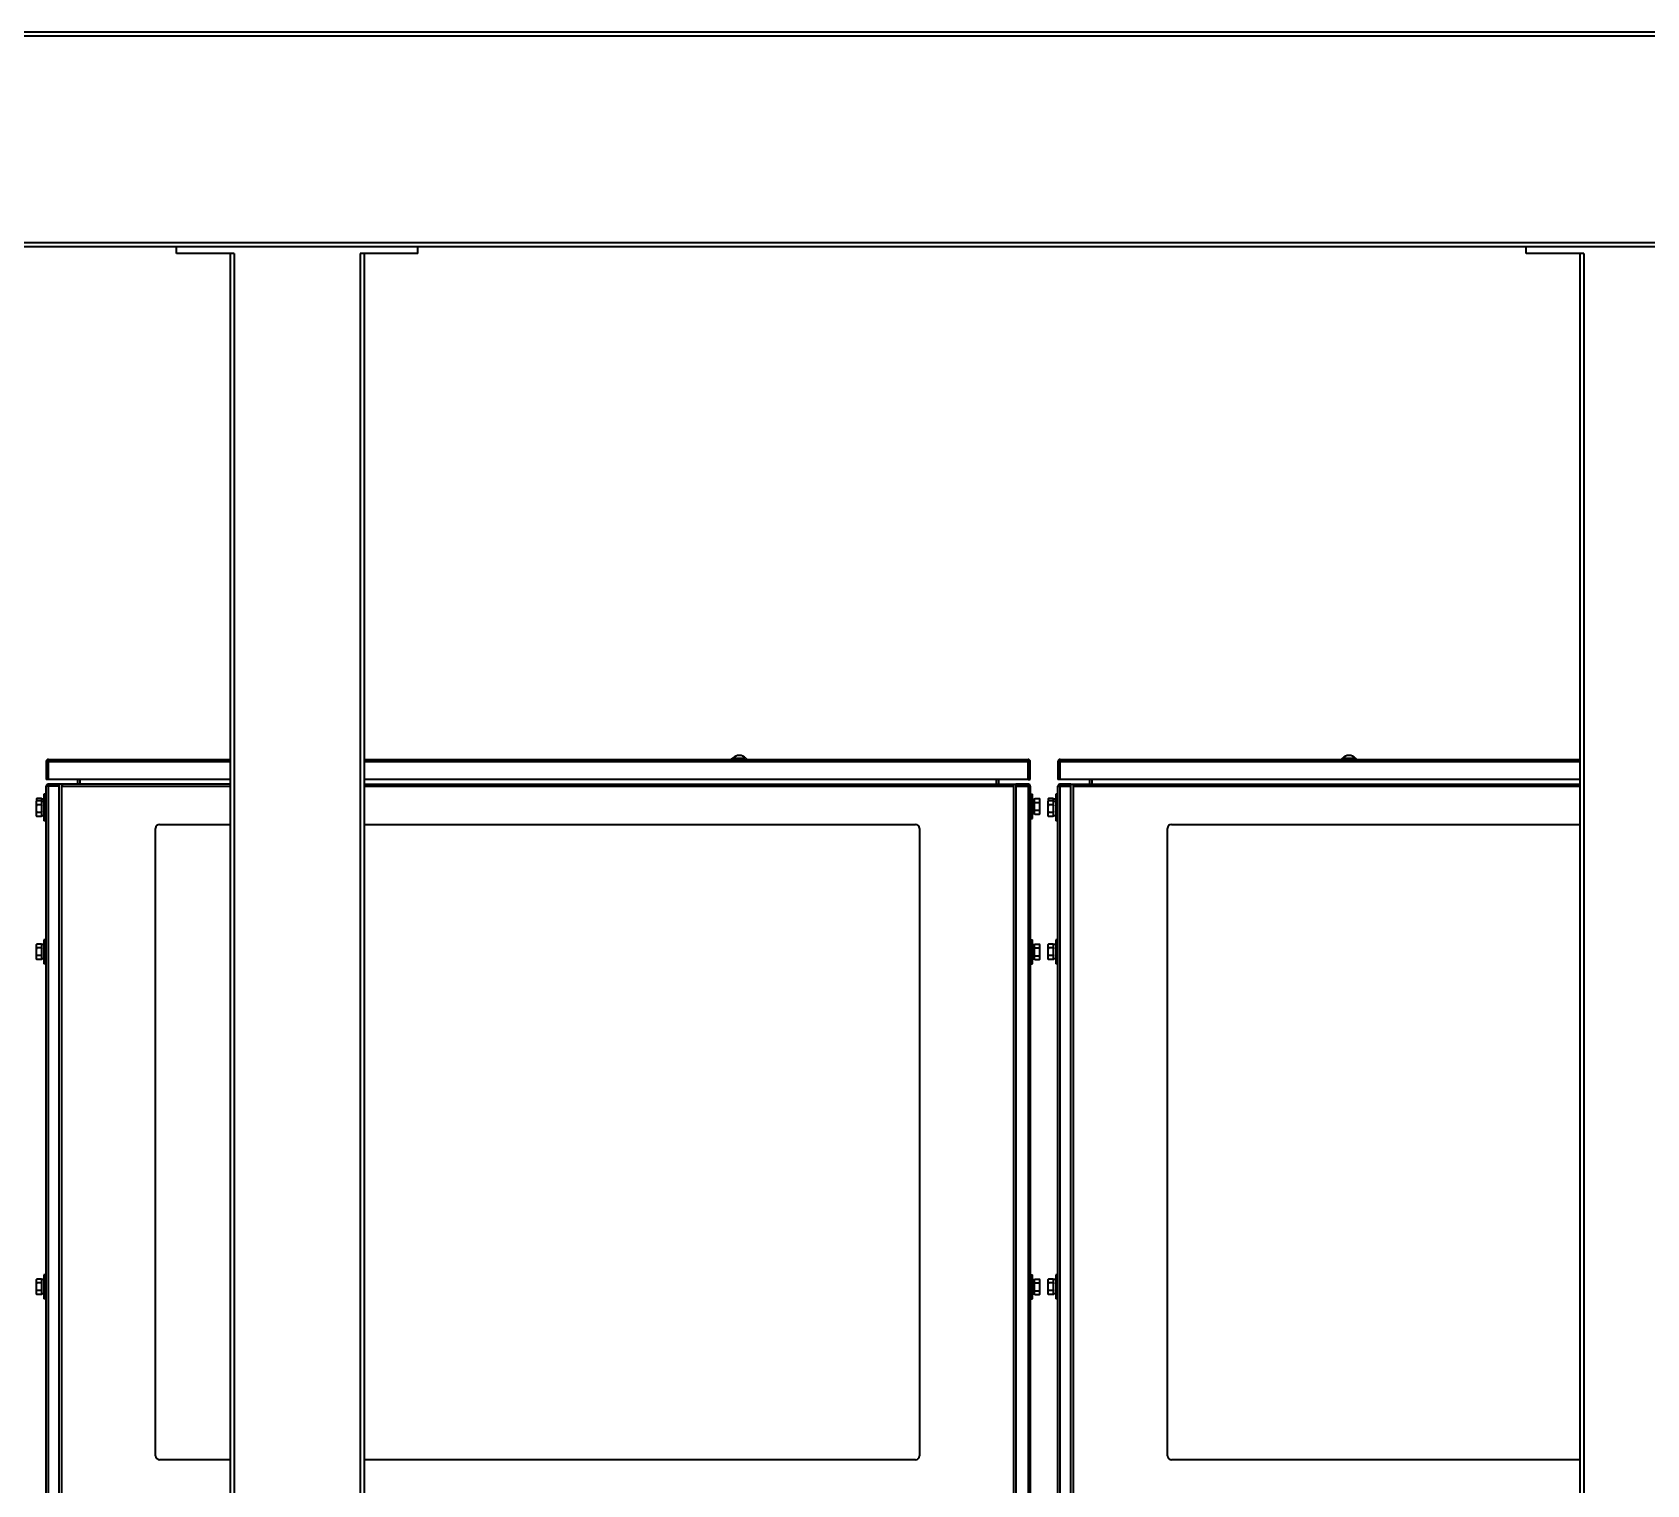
# Model space of a CAD drawing. Header units: millimetres. Extents: x 32496 to 166256, y 3504 to 23939.
# Drawn here: x 141488 to 142692, y 13831 to 14914 of the extents above; entities that cross this region are included whole.
import ezdxf

# ---------------------------------------------------------------- set-up
doc = ezdxf.new("R2010")
doc.units = ezdxf.units.MM
doc.layers.get('0').update_dxf_attribs({"lineweight": 35})

# ---------------------------------------------------------------- blocks, each defined once
blk = doc.blocks.new('8-1250')
at = {"linetype": 'Continuous'}
for p, q in [((4052.9, -31995.3), (-7907.1, -31995.3)), ((4052.9, -31992.3), (-7783.1, -31992.3)), ((4052.9, -32149.3), (-7907.1, -32149.3)), ((4052.9, -32152.3), (-7907.1, -32152.3)), ((-7001.1, -32157.3), (-7001.1, -32152.3)), ((-6821.1, -32152.3), (-7001.1, -32152.3)), ((-6821.1, -32157.3), (-6821.1, -32152.3)), ((-5994.1, -32157.3), (-5994.1, -32152.3)), ((-5814.1, -32152.3), (-5994.1, -32152.3)), ((-6958.1, -32157.3), (-7001.1, -32157.3)), ((-6961.1, -32157.3), (-6961.1, -34666.3)), ((-6958.1, -32157.3), (-6958.1, -34666.3)), ((-6864.1, -32157.3), (-6864.1, -34666.3)), ((-6821.1, -32157.3), (-6864.1, -32157.3)), ((-6861.1, -32157.3), (-6861.1, -34666.3)), ((-5951.1, -32157.3), (-5994.1, -32157.3)), ((-5954.1, -32157.3), (-5954.1, -34666.3)), ((-5951.1, -32157.3), (-5951.1, -34666.3)), ((-7098.5, -32536.5), (-7098.5, -32549.8)), ((-7097, -32536.5), (-7098.5, -32536.5)), ((-7097, -32536.5), (-7097, -32549.8)), ((-7096.8, -32549.8), (-7096.8, -32534.8)), ((-7096.8, -32534.8), (-6961.1, -32534.8)), ((-6961.1, -32536.5), (-7096.8, -32536.5)), ((-6861.1, -32534.8), (-6365.8, -32534.8)), ((-6365.8, -32536.5), (-6861.1, -32536.5)), ((-6586.2, -32534), (-6586.2, -32534)), ((-6583.8, -32534), (-6586.2, -32534)), ((-6578.8, -32534), (-6583.8, -32534)), ((-6576.5, -32534), (-6578.8, -32534)), ((-6365.8, -32549.8), (-6365.8, -32534.8)), ((-6365.6, -32549.8), (-6365.6, -32536.5)), ((-6365.6, -32536.5), (-6364.1, -32536.5)), ((-6364.1, -32549.8), (-6364.1, -32536.5)), ((-6343.5, -32536.5), (-6343.5, -32549.8)), ((-6342, -32536.5), (-6343.5, -32536.5)), ((-6342, -32536.5), (-6342, -32549.8)), ((-6341.8, -32549.8), (-6341.8, -32534.8)), ((-6341.8, -32534.8), (-5954.1, -32534.8)), ((-5954.1, -32536.5), (-6341.8, -32536.5)), ((-6128.8, -32534), (-6131.2, -32534)), ((-6123.8, -32534), (-6128.8, -32534)), ((-6121.5, -32534), (-6123.8, -32534)), ((-6121.5, -32534), (-6121.5, -32534)), ((-7097, -32549.8), (-7098.5, -32549.8)), ((-6961.1, -32549.8), (-7096.8, -32549.8)), ((-7074.8, -32553.3), (-7074.8, -32549.8)), ((-7073.3, -32549.8), (-7073.3, -32553.3)), ((-6365.8, -32549.8), (-6861.1, -32549.8)), ((-6389.3, -32553.3), (-6389.3, -32549.8)), ((-6387.8, -32549.8), (-6387.8, -32553.3)), ((-6365.6, -32549.8), (-6364.1, -32549.8)), ((-6342, -32549.8), (-6343.5, -32549.8)), ((-5954.1, -32549.8), (-6341.8, -32549.8)), ((-6319.8, -32553.3), (-6319.8, -32549.8)), ((-6318.3, -32549.8), (-6318.3, -32553.3)), ((-7100.1, -32560.8), (-7100.1, -32562.5)), ((-7098.5, -32560.8), (-7100.1, -32560.8)), ((-7100.1, -32562.5), (-7100.1, -32580.5)), ((-7098.5, -32562.5), (-7100.1, -32562.5)), ((-7098.5, -32675.6), (-7098.5, -32554.7)), ((-7088.8, -32554.7), (-7098.5, -32554.7)), ((-7097.1, -32554.5), (-7097.1, -32553.3)), ((-7088.8, -32553.3), (-7097.1, -32553.3)), ((-7088.8, -32554.5), (-7097.1, -32554.5)), ((-7097.1, -32554.7), (-7097.1, -33566.8)), ((-7088.8, -34566.3), (-7088.8, -32553.3)), ((-6961.1, -32553.3), (-7088.8, -32553.3)), ((-7087.1, -32553.3), (-7087.1, -34566.3)), ((-7086.6, -32553.3), (-7086.6, -32555)), ((-6961.1, -32555), (-7086.6, -32555)), ((-6861.1, -32553.3), (-6374.8, -32553.3)), ((-6377, -32555), (-6861.1, -32555)), ((-6377, -32553.3), (-6377, -32555)), ((-6376.5, -34566.3), (-6376.5, -32553.3)), ((-6374.8, -32553.3), (-6374.8, -34566.3)), ((-6365.5, -32553.3), (-6374.8, -32553.3)), ((-6365.5, -32554.5), (-6374.8, -32554.5)), ((-6374.8, -32554.7), (-6364.1, -32554.7)), ((-6365.5, -32554.5), (-6365.5, -32553.3)), ((-6365.5, -33566.8), (-6365.5, -32554.7)), ((-6364.1, -32554.7), (-6364.1, -32675.7)), ((-6364.1, -32560.8), (-6362.5, -32560.8)), ((-6362.5, -32578.8), (-6362.5, -32560.8)), ((-6345.1, -32560.8), (-6345.1, -32562.5)), ((-6343.5, -32560.8), (-6345.1, -32560.8)), ((-6345.1, -32562.5), (-6345.1, -32580.5)), ((-6343.5, -32562.5), (-6345.1, -32562.5)), ((-6343.5, -32675.6), (-6343.5, -32554.7)), ((-6343.5, -32554.7), (-6333.8, -32554.7)), ((-6342.1, -32554.5), (-6342.1, -32553.3)), ((-6333.8, -32553.3), (-6342.1, -32553.3)), ((-6333.8, -32554.5), (-6342.1, -32554.5)), ((-6342.1, -32554.7), (-6342.1, -33566.8)), ((-6333.8, -34566.3), (-6333.8, -32553.3)), ((-6333.8, -32553.3), (-5954.1, -32553.3)), ((-6332.1, -32553.3), (-6332.1, -34566.3)), ((-6331.6, -32553.3), (-6331.6, -32555)), ((-5954.1, -32555), (-6331.6, -32555)), ((-7105.7, -32564.3), (-7105.5, -32564)), ((-7105.7, -32564.3), (-7105.7, -32566.1)), ((-7105.7, -32566.1), (-7105.5, -32565.8)), ((-7105.7, -32577), (-7105.7, -32566.1)), ((-7105.4, -32564), (-7105.5, -32564)), ((-7105.4, -32565.8), (-7105.5, -32565.8)), ((-7102, -32564), (-7105.4, -32564)), ((-7102, -32565.8), (-7105.4, -32565.8)), ((-7102, -32568.6), (-7105.4, -32568.6)), ((-7102, -32574.4), (-7105.4, -32574.4)), ((-7102, -32564), (-7102, -32564)), ((-7101.7, -32564.3), (-7102, -32564)), ((-7102, -32565.8), (-7102, -32565.8)), ((-7101.7, -32566.1), (-7102, -32565.8)), ((-7101.7, -32566.1), (-7101.7, -32564.3)), ((-7100.1, -32564.4), (-7101.7, -32564.4)), ((-7101.7, -32577), (-7101.7, -32566.1)), ((-7100.1, -32566.2), (-7101.7, -32566.2)), ((-6362.5, -32564.4), (-6360.9, -32564.4)), ((-6360.9, -32564.3), (-6360.6, -32564)), ((-6360.9, -32575.3), (-6360.9, -32564.3)), ((-6360.6, -32564), (-6357.2, -32564)), ((-6360.6, -32566.9), (-6357.2, -32566.9)), ((-6360.6, -32572.7), (-6357.2, -32572.7)), ((-6356.9, -32564.3), (-6357.2, -32564)), ((-6356.9, -32575.3), (-6356.9, -32564.3)), ((-6350.7, -32564.3), (-6350.5, -32564)), ((-6350.7, -32564.3), (-6350.7, -32566.1)), ((-6350.7, -32566.1), (-6350.5, -32565.8)), ((-6350.7, -32577), (-6350.7, -32566.1)), ((-6350.4, -32564), (-6350.5, -32564)), ((-6350.4, -32565.8), (-6350.5, -32565.8)), ((-6347, -32564), (-6350.4, -32564)), ((-6347, -32565.8), (-6350.4, -32565.8)), ((-6347, -32568.6), (-6350.4, -32568.6)), ((-6347, -32574.4), (-6350.4, -32574.4)), ((-6347, -32564), (-6347, -32564)), ((-6346.7, -32564.3), (-6347, -32564)), ((-6347, -32565.8), (-6347, -32565.8)), ((-6346.7, -32566.1), (-6347, -32565.8)), ((-6346.7, -32566.1), (-6346.7, -32564.3)), ((-6345.1, -32564.4), (-6346.7, -32564.4)), ((-6346.7, -32577), (-6346.7, -32566.1)), ((-6345.1, -32566.2), (-6346.7, -32566.2)), ((-7105.7, -32577), (-7105.5, -32577.3)), ((-7102, -32577.3), (-7105.4, -32577.3)), ((-7101.7, -32577), (-7102, -32577.3)), ((-7100.1, -32576.9), (-7101.7, -32576.9)), ((-7098.5, -32580.5), (-7100.1, -32580.5)), ((-7016.8, -33054.3), (-7016.8, -32586.3)), ((-7013.8, -32583.3), (-6961.1, -32583.3)), ((-6861.1, -32583.3), (-6449.8, -32583.3)), ((-6446.8, -32586.3), (-6446.8, -33054.3)), ((-6364.1, -32578.8), (-6362.5, -32578.8)), ((-6362.5, -32575.1), (-6360.9, -32575.1)), ((-6360.9, -32575.3), (-6360.6, -32575.6)), ((-6360.6, -32575.6), (-6357.2, -32575.6)), ((-6356.9, -32575.3), (-6357.2, -32575.6)), ((-6350.7, -32577), (-6350.5, -32577.3)), ((-6347, -32577.3), (-6350.4, -32577.3)), ((-6346.7, -32577), (-6347, -32577.3)), ((-6345.1, -32576.9), (-6346.7, -32576.9)), ((-6343.5, -32580.5), (-6345.1, -32580.5)), ((-6261.8, -33054.3), (-6261.8, -32586.3)), ((-6258.8, -32583.3), (-5954.1, -32583.3)), ((-7100.1, -32669.3), (-7100.1, -32687.3)), ((-7098.5, -32669.3), (-7100.1, -32669.3)), ((-6364.1, -32669.3), (-6362.5, -32669.3)), ((-6362.5, -32687.3), (-6362.5, -32669.3)), ((-6345.1, -32669.3), (-6345.1, -32687.3)), ((-6343.5, -32669.3), (-6345.1, -32669.3)), ((-7105.7, -32672.8), (-7105.5, -32672.5)), ((-7105.7, -32683.8), (-7105.7, -32672.8)), ((-7105.4, -32672.5), (-7105.5, -32672.5)), ((-7102, -32672.5), (-7105.4, -32672.5)), ((-7102, -32675.4), (-7105.4, -32675.4)), ((-7102, -32681.1), (-7105.4, -32681.1)), ((-7102, -32672.5), (-7102, -32672.5)), ((-7101.7, -32672.8), (-7102, -32672.5)), ((-7101.7, -32683.8), (-7101.7, -32672.8)), ((-7100.1, -32672.9), (-7101.7, -32672.9)), ((-7098.5, -32680.9), (-7098.5, -32675.6)), ((-7098.5, -32925.6), (-7098.5, -32680.9)), ((-6364.1, -32675.7), (-6364.1, -32680.9)), ((-6364.1, -32680.9), (-6364.1, -32925.7)), ((-6362.5, -32672.9), (-6360.9, -32672.9)), ((-6360.9, -32672.8), (-6360.6, -32672.5)), ((-6360.9, -32683.8), (-6360.9, -32672.8)), ((-6360.6, -32672.5), (-6357.2, -32672.5)), ((-6360.6, -32675.4), (-6357.2, -32675.4)), ((-6360.6, -32681.2), (-6357.2, -32681.2)), ((-6356.9, -32672.8), (-6357.2, -32672.5)), ((-6356.9, -32683.8), (-6356.9, -32672.8)), ((-6350.7, -32672.8), (-6350.5, -32672.5)), ((-6350.7, -32683.8), (-6350.7, -32672.8)), ((-6350.4, -32672.5), (-6350.5, -32672.5)), ((-6347, -32672.5), (-6350.4, -32672.5)), ((-6347, -32675.4), (-6350.4, -32675.4)), ((-6347, -32681.1), (-6350.4, -32681.1)), ((-6347, -32672.5), (-6347, -32672.5)), ((-6346.7, -32672.8), (-6347, -32672.5)), ((-6346.7, -32683.8), (-6346.7, -32672.8)), ((-6345.1, -32672.9), (-6346.7, -32672.9)), ((-6343.5, -32680.9), (-6343.5, -32675.6)), ((-6343.5, -32925.6), (-6343.5, -32680.9)), ((-7105.7, -32683.8), (-7105.5, -32684)), ((-7102, -32684.1), (-7105.4, -32684.1)), ((-7101.7, -32683.8), (-7102, -32684)), ((-7100.1, -32683.6), (-7101.7, -32683.6)), ((-7098.5, -32687.3), (-7100.1, -32687.3)), ((-6364.1, -32687.3), (-6362.5, -32687.3)), ((-6362.5, -32683.6), (-6360.9, -32683.6)), ((-6360.9, -32683.8), (-6360.6, -32684.1)), ((-6360.6, -32684.1), (-6357.2, -32684.1)), ((-6356.9, -32683.8), (-6357.2, -32684.1)), ((-6350.7, -32683.8), (-6350.5, -32684)), ((-6347, -32684.1), (-6350.4, -32684.1)), ((-6346.7, -32683.8), (-6347, -32684)), ((-6345.1, -32683.6), (-6346.7, -32683.6)), ((-6343.5, -32687.3), (-6345.1, -32687.3)), ((-7105.7, -32922.8), (-7105.5, -32922.5)), ((-7105.7, -32933.8), (-7105.7, -32922.8)), ((-7105.4, -32922.5), (-7105.5, -32922.5)), ((-7102, -32922.5), (-7105.4, -32922.5)), ((-7102, -32922.5), (-7102, -32922.5)), ((-7101.7, -32922.8), (-7102, -32922.5)), ((-7101.7, -32933.8), (-7101.7, -32922.8)), ((-7100.1, -32922.9), (-7101.7, -32922.9)), ((-7100.1, -32919.3), (-7100.1, -32937.3)), ((-7098.5, -32919.3), (-7100.1, -32919.3)), ((-6364.1, -32919.3), (-6362.5, -32919.3)), ((-6362.5, -32937.3), (-6362.5, -32919.3)), ((-6362.5, -32922.9), (-6360.9, -32922.9)), ((-6360.9, -32922.8), (-6360.6, -32922.5)), ((-6360.9, -32933.8), (-6360.9, -32922.8)), ((-6360.6, -32922.5), (-6357.2, -32922.5)), ((-6356.9, -32922.8), (-6357.2, -32922.5)), ((-6356.9, -32933.8), (-6356.9, -32922.8)), ((-6350.7, -32922.8), (-6350.5, -32922.5)), ((-6350.7, -32933.8), (-6350.7, -32922.8)), ((-6350.4, -32922.5), (-6350.5, -32922.5)), ((-6347, -32922.5), (-6350.4, -32922.5)), ((-6347, -32922.5), (-6347, -32922.5)), ((-6346.7, -32922.8), (-6347, -32922.5)), ((-6346.7, -32933.8), (-6346.7, -32922.8)), ((-6345.1, -32922.9), (-6346.7, -32922.9)), ((-6345.1, -32919.3), (-6345.1, -32937.3)), ((-6343.5, -32919.3), (-6345.1, -32919.3)), ((-7105.7, -32933.8), (-7105.5, -32934)), ((-7102, -32925.4), (-7105.4, -32925.4)), ((-7102, -32931.1), (-7105.4, -32931.1)), ((-7102, -32934.1), (-7105.4, -32934.1)), ((-7101.7, -32933.8), (-7102, -32934)), ((-7100.1, -32933.6), (-7101.7, -32933.6)), ((-7098.5, -32930.9), (-7098.5, -32925.6)), ((-7098.5, -33175.6), (-7098.5, -32930.9)), ((-6364.1, -32925.7), (-6364.1, -32930.9)), ((-6364.1, -32930.9), (-6364.1, -33175.7)), ((-6362.5, -32933.6), (-6360.9, -32933.6)), ((-6360.9, -32933.8), (-6360.6, -32934.1)), ((-6360.6, -32925.4), (-6357.2, -32925.4)), ((-6360.6, -32931.2), (-6357.2, -32931.2)), ((-6360.6, -32934.1), (-6357.2, -32934.1)), ((-6356.9, -32933.8), (-6357.2, -32934.1)), ((-6350.7, -32933.8), (-6350.5, -32934)), ((-6347, -32925.4), (-6350.4, -32925.4)), ((-6347, -32931.1), (-6350.4, -32931.1)), ((-6347, -32934.1), (-6350.4, -32934.1)), ((-6346.7, -32933.8), (-6347, -32934)), ((-6345.1, -32933.6), (-6346.7, -32933.6)), ((-6343.5, -32930.9), (-6343.5, -32925.6)), ((-6343.5, -33175.6), (-6343.5, -32930.9)), ((-7098.5, -32937.3), (-7100.1, -32937.3)), ((-6364.1, -32937.3), (-6362.5, -32937.3)), ((-6343.5, -32937.3), (-6345.1, -32937.3)), ((-6961.1, -33057.3), (-7013.8, -33057.3)), ((-6449.8, -33057.3), (-6861.1, -33057.3)), ((-5954.1, -33057.3), (-6258.8, -33057.3))]:
    blk.add_line(p, q, dxfattribs=at)
for centre, radius, start, end in [((-7096.8, -32536.5), 1.7, 90, 180), ((-7096.8, -32536.5), 0.2, 90, 180), ((-6588, -32532.3), 2.5, 270, 318.1897), ((-6581.3, -32538.3), 6.5, 41.8103, 138.1897), ((-6574.6, -32532.3), 2.5, 221.8103, 270), ((-6365.8, -32536.5), 1.7, 0, 90), ((-6365.8, -32536.5), 0.2, 0, 90), ((-6341.8, -32536.5), 1.7, 90, 180), ((-6341.8, -32536.5), 0.2, 90, 180), ((-6133, -32532.3), 2.5, 270, 318.1897), ((-6126.3, -32538.3), 6.5, 41.8103, 138.1897), ((-6119.6, -32532.3), 2.5, 221.8103, 270), ((-7097.1, -32554.7), 1.4, 90, 180), ((-7097.1, -32554.7), 0.2, 90, 180), ((-6365.5, -32554.7), 1.4, 0, 90), ((-6365.5, -32554.7), 0.2, 0, 90), ((-6342.1, -32554.7), 1.4, 90, 180), ((-6342.1, -32554.7), 0.2, 90, 180), ((-6359.7, -32566.6), 3.56, 39.1364, 39.5013), ((-7102.9, -32574.7), 3.61, 218.7103, 219.1339), ((-7101.6, -32573.5), 5.39, 224.1246, 224.5652), ((-7105.9, -32573.5), 5.38, 315.4348, 315.8754), ((-7104.5, -32574.7), 3.61, 320.8641, 321.2897), ((-7013.8, -32586.3), 3, 90, 180), ((-6449.8, -32586.3), 3, 0, 90), ((-6358.2, -32573), 3.56, 219.1364, 219.5008), ((-6347.9, -32574.7), 3.61, 218.7103, 219.1339), ((-6346.6, -32573.5), 5.39, 224.1246, 224.5652), ((-6350.9, -32573.5), 5.38, 315.4348, 315.8754), ((-6349.5, -32574.7), 3.61, 320.8641, 321.2897), ((-6258.8, -32586.3), 3, 90, 180), ((-6359.7, -32675.1), 3.56, 39.1364, 39.5013), ((-7102.9, -32681.5), 3.61, 218.7103, 219.1339), ((-7101.6, -32680.3), 5.39, 224.1246, 224.5652), ((-7105.9, -32680.3), 5.38, 315.4348, 315.8754), ((-7104.5, -32681.5), 3.61, 320.8641, 321.2897), ((-6358.2, -32681.5), 3.56, 219.1364, 219.5008), ((-6347.9, -32681.5), 3.61, 218.7103, 219.1339), ((-6346.6, -32680.3), 5.39, 224.1246, 224.5652), ((-6350.9, -32680.3), 5.38, 315.4348, 315.8754), ((-6349.5, -32681.5), 3.61, 320.8641, 321.2897), ((-6359.7, -32925.1), 3.56, 39.1364, 39.5013), ((-7102.9, -32931.5), 3.61, 218.7103, 219.1339), ((-7101.6, -32930.3), 5.39, 224.1246, 224.5652), ((-7105.9, -32930.3), 5.38, 315.4348, 315.8754), ((-7104.5, -32931.5), 3.61, 320.8641, 321.2897), ((-6358.2, -32931.5), 3.56, 219.1364, 219.5008), ((-6347.9, -32931.5), 3.61, 218.7103, 219.1339), ((-6346.6, -32930.3), 5.39, 224.1246, 224.5652), ((-6350.9, -32930.3), 5.38, 315.4348, 315.8754), ((-6349.5, -32931.5), 3.61, 320.8641, 321.2897), ((-7013.8, -33054.3), 3, 180, 270), ((-6449.8, -33054.3), 3, 270, 0), ((-6258.8, -33054.3), 3, 180, 270)]:
    blk.add_arc(centre, radius, start, end, dxfattribs=at)
for points, knots in [([(-7105.5, -32564), (-7105.5, -32564.1), (-7105.6, -32564.2), (-7105.7, -32564.3), (-7105.7, -32564.3)], [0, 0, 0, 0, 0.255063, 1, 1, 1, 1]), ([(-7105.5, -32565.8), (-7105.5, -32565.8), (-7105.6, -32565.9), (-7105.7, -32566), (-7105.7, -32566.1)], [0, 0, 0, 0, 0.255063, 1, 1, 1, 1]), ([(-7105.7, -32568.3), (-7105.7, -32568.3), (-7105.6, -32568.4), (-7105.5, -32568.5), (-7105.4, -32568.6)], [0, 0, 0, 0, 0.244408, 1, 1, 1, 1]), ([(-7105.4, -32574.4), (-7105.5, -32574.4), (-7105.6, -32574.5), (-7105.7, -32574.6), (-7105.7, -32574.7)], [0, 0, 0, 0, 0.255212, 1, 1, 1, 1]), ([(-7102, -32564), (-7102, -32564.1), (-7101.9, -32564.2), (-7101.8, -32564.3), (-7101.7, -32564.3)], [0, 0, 0, 0, 0.255062, 1, 1, 1, 1]), ([(-7102, -32565.8), (-7102, -32565.8), (-7101.9, -32565.9), (-7101.8, -32566), (-7101.7, -32566.1)], [0, 0, 0, 0, 0.255062, 1, 1, 1, 1]), ([(-7101.7, -32568.3), (-7101.8, -32568.3), (-7101.8, -32568.4), (-7101.9, -32568.5), (-7102, -32568.6)], [0, 0, 0, 0, 0.244408, 1, 1, 1, 1]), ([(-7102, -32574.4), (-7102, -32574.4), (-7101.9, -32574.5), (-7101.8, -32574.6), (-7101.7, -32574.7)], [0, 0, 0, 0, 0.255211, 1, 1, 1, 1]), ([(-6360.9, -32564.3), (-6360.9, -32564.3), (-6360.8, -32564.2), (-6360.7, -32564.1), (-6360.6, -32564)], [0, 0, 0, 0, 0.244558, 1, 1, 1, 1]), ([(-6360.6, -32566.9), (-6360.7, -32566.9), (-6360.8, -32566.8), (-6360.9, -32566.7), (-6360.9, -32566.6)], [0, 0, 0, 0, 0.255352, 1, 1, 1, 1]), ([(-6360.9, -32573), (-6360.9, -32573), (-6360.8, -32572.9), (-6360.7, -32572.8), (-6360.6, -32572.7)], [0, 0, 0, 0, 0.244558, 1, 1, 1, 1]), ([(-6356.9, -32564.3), (-6357, -32564.3), (-6357.1, -32564.2), (-6357.2, -32564.1), (-6357.2, -32564)], [0, 0, 0, 0, 0.244878, 1, 1, 1, 1]), ([(-6357.2, -32566.9), (-6357.2, -32566.9), (-6357.1, -32566.8), (-6357, -32566.7), (-6356.9, -32566.6)], [0, 0, 0, 0, 0.255353, 1, 1, 1, 1]), ([(-6356.9, -32573), (-6357, -32573), (-6357, -32572.9), (-6357.1, -32572.8), (-6357.2, -32572.7)], [0, 0, 0, 0, 0.244558, 1, 1, 1, 1]), ([(-6350.5, -32564), (-6350.5, -32564.1), (-6350.6, -32564.2), (-6350.7, -32564.3), (-6350.7, -32564.3)], [0, 0, 0, 0, 0.255063, 1, 1, 1, 1]), ([(-6350.5, -32565.8), (-6350.5, -32565.8), (-6350.6, -32565.9), (-6350.7, -32566), (-6350.7, -32566.1)], [0, 0, 0, 0, 0.255063, 1, 1, 1, 1]), ([(-6350.7, -32568.3), (-6350.7, -32568.3), (-6350.6, -32568.4), (-6350.5, -32568.5), (-6350.4, -32568.6)], [0, 0, 0, 0, 0.244408, 1, 1, 1, 1]), ([(-6350.4, -32574.4), (-6350.5, -32574.4), (-6350.6, -32574.5), (-6350.7, -32574.6), (-6350.7, -32574.7)], [0, 0, 0, 0, 0.255212, 1, 1, 1, 1]), ([(-6347, -32564), (-6347, -32564.1), (-6346.9, -32564.2), (-6346.8, -32564.3), (-6346.7, -32564.3)], [0, 0, 0, 0, 0.255062, 1, 1, 1, 1]), ([(-6347, -32565.8), (-6347, -32565.8), (-6346.9, -32565.9), (-6346.8, -32566), (-6346.7, -32566.1)], [0, 0, 0, 0, 0.255062, 1, 1, 1, 1]), ([(-6346.7, -32568.3), (-6346.8, -32568.3), (-6346.8, -32568.4), (-6346.9, -32568.5), (-6347, -32568.6)], [0, 0, 0, 0, 0.244408, 1, 1, 1, 1]), ([(-6347, -32574.4), (-6347, -32574.4), (-6346.9, -32574.5), (-6346.8, -32574.6), (-6346.7, -32574.7)], [0, 0, 0, 0, 0.255211, 1, 1, 1, 1]), ([(-7105.7, -32577), (-7105.7, -32577), (-7105.6, -32577.1), (-7105.5, -32577.2), (-7105.5, -32577.3)], [0, 0, 0, 0, 0.245496, 1, 1, 1, 1]), ([(-7101.7, -32577), (-7101.8, -32577), (-7101.8, -32577.1), (-7101.9, -32577.2), (-7102, -32577.3)], [0, 0, 0, 0, 0.245497, 1, 1, 1, 1]), ([(-6360.6, -32575.6), (-6360.7, -32575.5), (-6360.8, -32575.4), (-6360.8, -32575.3), (-6360.9, -32575.3)], [0, 0, 0, 0, 0.255041, 1, 1, 1, 1]), ([(-6357.2, -32575.6), (-6357.2, -32575.5), (-6357.1, -32575.4), (-6357, -32575.3), (-6356.9, -32575.2)], [0, 0, 0, 0, 0.255353, 1, 1, 1, 1]), ([(-6350.7, -32577), (-6350.7, -32577), (-6350.6, -32577.1), (-6350.5, -32577.2), (-6350.5, -32577.3)], [0, 0, 0, 0, 0.245496, 1, 1, 1, 1]), ([(-6346.7, -32577), (-6346.8, -32577), (-6346.8, -32577.1), (-6346.9, -32577.2), (-6347, -32577.3)], [0, 0, 0, 0, 0.245497, 1, 1, 1, 1]), ([(-7105.5, -32672.5), (-7105.5, -32672.6), (-7105.6, -32672.7), (-7105.7, -32672.8), (-7105.7, -32672.8)], [0, 0, 0, 0, 0.255063, 1, 1, 1, 1]), ([(-7105.7, -32675), (-7105.7, -32675.1), (-7105.6, -32675.2), (-7105.5, -32675.3), (-7105.4, -32675.4)], [0, 0, 0, 0, 0.244408, 1, 1, 1, 1]), ([(-7105.4, -32681.1), (-7105.5, -32681.2), (-7105.6, -32681.3), (-7105.7, -32681.4), (-7105.7, -32681.5)], [0, 0, 0, 0, 0.255212, 1, 1, 1, 1]), ([(-7102, -32672.5), (-7102, -32672.6), (-7101.9, -32672.7), (-7101.8, -32672.8), (-7101.7, -32672.8)], [0, 0, 0, 0, 0.255062, 1, 1, 1, 1]), ([(-7101.7, -32675), (-7101.8, -32675.1), (-7101.8, -32675.2), (-7101.9, -32675.3), (-7102, -32675.4)], [0, 0, 0, 0, 0.244408, 1, 1, 1, 1]), ([(-7102, -32681.1), (-7102, -32681.2), (-7101.9, -32681.3), (-7101.8, -32681.4), (-7101.7, -32681.5)], [0, 0, 0, 0, 0.255211, 1, 1, 1, 1]), ([(-6360.9, -32672.8), (-6360.9, -32672.8), (-6360.8, -32672.7), (-6360.7, -32672.6), (-6360.6, -32672.5)], [0, 0, 0, 0, 0.244558, 1, 1, 1, 1]), ([(-6360.6, -32675.4), (-6360.7, -32675.4), (-6360.8, -32675.3), (-6360.9, -32675.2), (-6360.9, -32675.1)], [0, 0, 0, 0, 0.255352, 1, 1, 1, 1]), ([(-6360.9, -32681.5), (-6360.9, -32681.5), (-6360.8, -32681.4), (-6360.7, -32681.3), (-6360.6, -32681.2)], [0, 0, 0, 0, 0.244558, 1, 1, 1, 1]), ([(-6356.9, -32672.8), (-6357, -32672.8), (-6357.1, -32672.7), (-6357.2, -32672.6), (-6357.2, -32672.5)], [0, 0, 0, 0, 0.244878, 1, 1, 1, 1]), ([(-6357.2, -32675.4), (-6357.2, -32675.4), (-6357.1, -32675.3), (-6357, -32675.2), (-6356.9, -32675.1)], [0, 0, 0, 0, 0.255353, 1, 1, 1, 1]), ([(-6356.9, -32681.5), (-6357, -32681.5), (-6357, -32681.4), (-6357.1, -32681.3), (-6357.2, -32681.2)], [0, 0, 0, 0, 0.244558, 1, 1, 1, 1]), ([(-6350.5, -32672.5), (-6350.5, -32672.6), (-6350.6, -32672.7), (-6350.7, -32672.8), (-6350.7, -32672.8)], [0, 0, 0, 0, 0.255063, 1, 1, 1, 1]), ([(-6350.7, -32675), (-6350.7, -32675.1), (-6350.6, -32675.2), (-6350.5, -32675.3), (-6350.4, -32675.4)], [0, 0, 0, 0, 0.244408, 1, 1, 1, 1]), ([(-6350.4, -32681.1), (-6350.5, -32681.2), (-6350.6, -32681.3), (-6350.7, -32681.4), (-6350.7, -32681.5)], [0, 0, 0, 0, 0.255212, 1, 1, 1, 1]), ([(-6347, -32672.5), (-6347, -32672.6), (-6346.9, -32672.7), (-6346.8, -32672.8), (-6346.7, -32672.8)], [0, 0, 0, 0, 0.255062, 1, 1, 1, 1]), ([(-6346.7, -32675), (-6346.8, -32675.1), (-6346.8, -32675.2), (-6346.9, -32675.3), (-6347, -32675.4)], [0, 0, 0, 0, 0.244408, 1, 1, 1, 1]), ([(-6347, -32681.1), (-6347, -32681.2), (-6346.9, -32681.3), (-6346.8, -32681.4), (-6346.7, -32681.5)], [0, 0, 0, 0, 0.255211, 1, 1, 1, 1]), ([(-7105.7, -32683.7), (-7105.7, -32683.8), (-7105.6, -32683.9), (-7105.5, -32684), (-7105.5, -32684)], [0, 0, 0, 0, 0.245496, 1, 1, 1, 1]), ([(-7101.7, -32683.7), (-7101.8, -32683.8), (-7101.8, -32683.9), (-7101.9, -32684), (-7102, -32684)], [0, 0, 0, 0, 0.245497, 1, 1, 1, 1]), ([(-6360.6, -32684.1), (-6360.7, -32684), (-6360.8, -32683.9), (-6360.8, -32683.8), (-6360.9, -32683.8)], [0, 0, 0, 0, 0.255041, 1, 1, 1, 1]), ([(-6357.2, -32684.1), (-6357.2, -32684), (-6357.1, -32683.9), (-6357, -32683.8), (-6356.9, -32683.7)], [0, 0, 0, 0, 0.255353, 1, 1, 1, 1]), ([(-6350.7, -32683.7), (-6350.7, -32683.8), (-6350.6, -32683.9), (-6350.5, -32684), (-6350.5, -32684)], [0, 0, 0, 0, 0.245496, 1, 1, 1, 1]), ([(-6346.7, -32683.7), (-6346.8, -32683.8), (-6346.8, -32683.9), (-6346.9, -32684), (-6347, -32684)], [0, 0, 0, 0, 0.245497, 1, 1, 1, 1]), ([(-7105.5, -32922.5), (-7105.5, -32922.6), (-7105.6, -32922.7), (-7105.7, -32922.8), (-7105.7, -32922.8)], [0, 0, 0, 0, 0.255063, 1, 1, 1, 1]), ([(-7102, -32922.5), (-7102, -32922.6), (-7101.9, -32922.7), (-7101.8, -32922.8), (-7101.7, -32922.8)], [0, 0, 0, 0, 0.255062, 1, 1, 1, 1]), ([(-6360.9, -32922.8), (-6360.9, -32922.8), (-6360.8, -32922.7), (-6360.7, -32922.6), (-6360.6, -32922.5)], [0, 0, 0, 0, 0.244558, 1, 1, 1, 1]), ([(-6356.9, -32922.8), (-6357, -32922.8), (-6357.1, -32922.7), (-6357.2, -32922.6), (-6357.2, -32922.5)], [0, 0, 0, 0, 0.244878, 1, 1, 1, 1]), ([(-6350.5, -32922.5), (-6350.5, -32922.6), (-6350.6, -32922.7), (-6350.7, -32922.8), (-6350.7, -32922.8)], [0, 0, 0, 0, 0.255063, 1, 1, 1, 1]), ([(-6347, -32922.5), (-6347, -32922.6), (-6346.9, -32922.7), (-6346.8, -32922.8), (-6346.7, -32922.8)], [0, 0, 0, 0, 0.255062, 1, 1, 1, 1]), ([(-7105.7, -32925), (-7105.7, -32925.1), (-7105.6, -32925.2), (-7105.5, -32925.3), (-7105.4, -32925.4)], [0, 0, 0, 0, 0.244408, 1, 1, 1, 1]), ([(-7105.4, -32931.1), (-7105.5, -32931.2), (-7105.6, -32931.3), (-7105.7, -32931.4), (-7105.7, -32931.5)], [0, 0, 0, 0, 0.255212, 1, 1, 1, 1]), ([(-7105.7, -32933.7), (-7105.7, -32933.8), (-7105.6, -32933.9), (-7105.5, -32934), (-7105.5, -32934)], [0, 0, 0, 0, 0.245496, 1, 1, 1, 1]), ([(-7101.7, -32925), (-7101.8, -32925.1), (-7101.8, -32925.2), (-7101.9, -32925.3), (-7102, -32925.4)], [0, 0, 0, 0, 0.244408, 1, 1, 1, 1]), ([(-7102, -32931.1), (-7102, -32931.2), (-7101.9, -32931.3), (-7101.8, -32931.4), (-7101.7, -32931.5)], [0, 0, 0, 0, 0.255211, 1, 1, 1, 1]), ([(-7101.7, -32933.7), (-7101.8, -32933.8), (-7101.8, -32933.9), (-7101.9, -32934), (-7102, -32934)], [0, 0, 0, 0, 0.245497, 1, 1, 1, 1]), ([(-6360.6, -32925.4), (-6360.7, -32925.4), (-6360.8, -32925.3), (-6360.9, -32925.2), (-6360.9, -32925.1)], [0, 0, 0, 0, 0.255352, 1, 1, 1, 1]), ([(-6360.9, -32931.5), (-6360.9, -32931.5), (-6360.8, -32931.4), (-6360.7, -32931.3), (-6360.6, -32931.2)], [0, 0, 0, 0, 0.244558, 1, 1, 1, 1]), ([(-6360.6, -32934.1), (-6360.7, -32934), (-6360.8, -32933.9), (-6360.8, -32933.8), (-6360.9, -32933.8)], [0, 0, 0, 0, 0.255041, 1, 1, 1, 1]), ([(-6357.2, -32925.4), (-6357.2, -32925.4), (-6357.1, -32925.3), (-6357, -32925.2), (-6356.9, -32925.1)], [0, 0, 0, 0, 0.255353, 1, 1, 1, 1]), ([(-6356.9, -32931.5), (-6357, -32931.5), (-6357, -32931.4), (-6357.1, -32931.3), (-6357.2, -32931.2)], [0, 0, 0, 0, 0.244558, 1, 1, 1, 1]), ([(-6357.2, -32934.1), (-6357.2, -32934), (-6357.1, -32933.9), (-6357, -32933.8), (-6356.9, -32933.7)], [0, 0, 0, 0, 0.255353, 1, 1, 1, 1]), ([(-6350.7, -32925), (-6350.7, -32925.1), (-6350.6, -32925.2), (-6350.5, -32925.3), (-6350.4, -32925.4)], [0, 0, 0, 0, 0.244408, 1, 1, 1, 1]), ([(-6350.4, -32931.1), (-6350.5, -32931.2), (-6350.6, -32931.3), (-6350.7, -32931.4), (-6350.7, -32931.5)], [0, 0, 0, 0, 0.255212, 1, 1, 1, 1]), ([(-6350.7, -32933.7), (-6350.7, -32933.8), (-6350.6, -32933.9), (-6350.5, -32934), (-6350.5, -32934)], [0, 0, 0, 0, 0.245496, 1, 1, 1, 1]), ([(-6346.7, -32925), (-6346.8, -32925.1), (-6346.8, -32925.2), (-6346.9, -32925.3), (-6347, -32925.4)], [0, 0, 0, 0, 0.244408, 1, 1, 1, 1]), ([(-6347, -32931.1), (-6347, -32931.2), (-6346.9, -32931.3), (-6346.8, -32931.4), (-6346.7, -32931.5)], [0, 0, 0, 0, 0.255211, 1, 1, 1, 1]), ([(-6346.7, -32933.7), (-6346.8, -32933.8), (-6346.8, -32933.9), (-6346.9, -32934), (-6347, -32934)], [0, 0, 0, 0, 0.245497, 1, 1, 1, 1])]:
    blk.add_open_spline(points, degree=3, knots=knots, dxfattribs=at)
for points in [[(-7105.4, -32568.6), (-7105.5, -32568.8), (-7105.6, -32569), (-7105.7, -32569.3)], [(-7105.7, -32573.7), (-7105.6, -32573.9), (-7105.5, -32574.2), (-7105.4, -32574.4)], [(-7102, -32568.6), (-7101.9, -32568.8), (-7101.8, -32569), (-7101.7, -32569.3)], [(-7101.7, -32573.7), (-7101.8, -32573.9), (-7101.9, -32574.2), (-7102, -32574.4)], [(-6360.9, -32567.6), (-6360.8, -32567.3), (-6360.7, -32567.1), (-6360.6, -32566.9)], [(-6360.6, -32572.7), (-6360.7, -32572.5), (-6360.8, -32572.2), (-6360.9, -32572)], [(-6356.9, -32567.6), (-6357, -32567.3), (-6357.1, -32567.1), (-6357.2, -32566.9)], [(-6357.2, -32572.7), (-6357.1, -32572.5), (-6357, -32572.2), (-6356.9, -32572)], [(-6350.4, -32568.6), (-6350.5, -32568.8), (-6350.6, -32569), (-6350.7, -32569.3)], [(-6350.7, -32573.7), (-6350.6, -32573.9), (-6350.5, -32574.2), (-6350.4, -32574.4)], [(-6347, -32568.6), (-6346.9, -32568.8), (-6346.8, -32569), (-6346.7, -32569.3)], [(-6346.7, -32573.7), (-6346.8, -32573.9), (-6346.9, -32574.2), (-6347, -32574.4)], [(-7105.4, -32675.4), (-7105.5, -32675.6), (-7105.6, -32675.8), (-7105.7, -32676)], [(-7105.7, -32680.5), (-7105.6, -32680.7), (-7105.5, -32680.9), (-7105.4, -32681.1)], [(-7102, -32675.4), (-7101.9, -32675.6), (-7101.8, -32675.8), (-7101.7, -32676)], [(-7101.7, -32680.5), (-7101.8, -32680.7), (-7101.9, -32680.9), (-7102, -32681.1)], [(-6360.9, -32676.1), (-6360.8, -32675.8), (-6360.7, -32675.6), (-6360.6, -32675.4)], [(-6360.6, -32681.2), (-6360.7, -32681), (-6360.8, -32680.7), (-6360.9, -32680.5)], [(-6356.9, -32676.1), (-6357, -32675.8), (-6357.1, -32675.6), (-6357.2, -32675.4)], [(-6357.2, -32681.2), (-6357.1, -32681), (-6357, -32680.7), (-6356.9, -32680.5)], [(-6350.4, -32675.4), (-6350.5, -32675.6), (-6350.6, -32675.8), (-6350.7, -32676)], [(-6350.7, -32680.5), (-6350.6, -32680.7), (-6350.5, -32680.9), (-6350.4, -32681.1)], [(-6347, -32675.4), (-6346.9, -32675.6), (-6346.8, -32675.8), (-6346.7, -32676)], [(-6346.7, -32680.5), (-6346.8, -32680.7), (-6346.9, -32680.9), (-6347, -32681.1)], [(-7105.4, -32925.4), (-7105.5, -32925.6), (-7105.6, -32925.8), (-7105.7, -32926)], [(-7105.7, -32930.5), (-7105.6, -32930.7), (-7105.5, -32930.9), (-7105.4, -32931.1)], [(-7102, -32925.4), (-7101.9, -32925.6), (-7101.8, -32925.8), (-7101.7, -32926)], [(-7101.7, -32930.5), (-7101.8, -32930.7), (-7101.9, -32930.9), (-7102, -32931.1)], [(-6360.9, -32926.1), (-6360.8, -32925.8), (-6360.7, -32925.6), (-6360.6, -32925.4)], [(-6360.6, -32931.2), (-6360.7, -32931), (-6360.8, -32930.7), (-6360.9, -32930.5)], [(-6356.9, -32926.1), (-6357, -32925.8), (-6357.1, -32925.6), (-6357.2, -32925.4)], [(-6357.2, -32931.2), (-6357.1, -32931), (-6357, -32930.7), (-6356.9, -32930.5)], [(-6350.4, -32925.4), (-6350.5, -32925.6), (-6350.6, -32925.8), (-6350.7, -32926)], [(-6350.7, -32930.5), (-6350.6, -32930.7), (-6350.5, -32930.9), (-6350.4, -32931.1)], [(-6347, -32925.4), (-6346.9, -32925.6), (-6346.8, -32925.8), (-6346.7, -32926)], [(-6346.7, -32930.5), (-6346.8, -32930.7), (-6346.9, -32930.9), (-6347, -32931.1)]]:
    blk.add_open_spline(points, degree=3, dxfattribs=at)

msp = doc.modelspace()

# ---------------------------------------------------------------- block references
at = {"color": 6}
msp.add_blockref('8-1250', (148596.331, 46906.597), dxfattribs=at)

doc.saveas('drawing.dxf')
